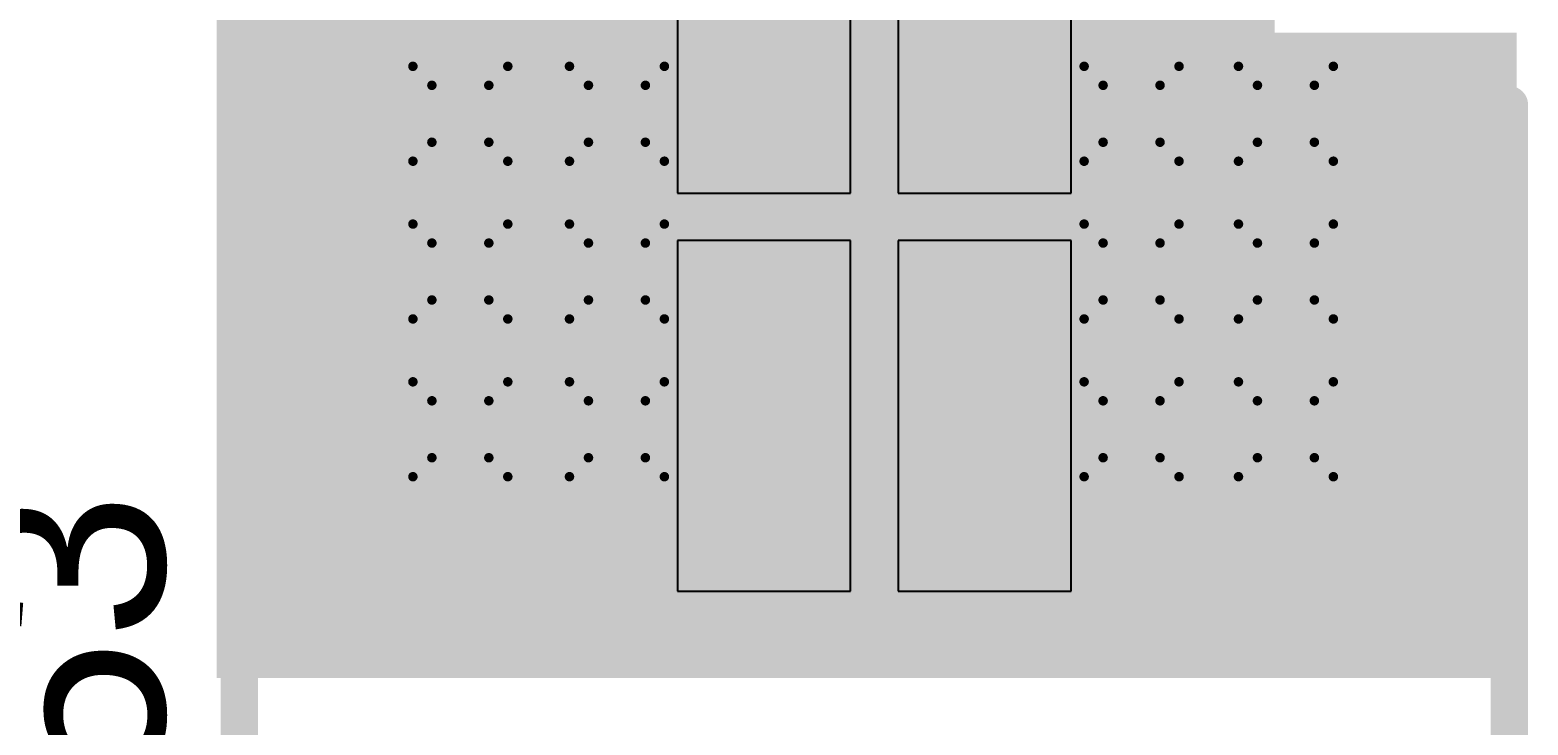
# Model space of a CAD drawing. Header units: inches. Extents: x -0.3 to 9.9, y -0.4 to 5.
# Drawn here: x 0.0566 to 0.3724, y 0.5601 to 0.7066 of the extents above; entities that cross this region are included whole.
import ezdxf

# ---------------------------------------------------------------- set-up
doc = ezdxf.new("R2010")
doc.units = ezdxf.units.IN
doc.header["$MEASUREMENT"] = 0
for name, color, linetype in [('Bottom Layer', 5, 'Continuous'), ('Bottom Solder', 6, 'Continuous'), ('Drill Drawing', 1, 'Continuous'), ('Top Layer', 1, 'Continuous'), ('Top Overlay', 2, 'Continuous'), ('Top Paste', 8, 'Continuous'), ('Top Solder', 216, 'Continuous'), ('Via Holes', 16, 'Continuous')]:
    doc.layers.add(name, color=color, linetype=linetype)
doc.styles.add('Arial', font='', dxfattribs={"height": 0.2})
doc.styles.get('Arial').set_extended_font_data('Arial')

# ---------------------------------------------------------------- blocks, each defined once
blk = doc.blocks.new('25SVPF47M_34')
at = {"layer": 'Top Layer'}
for points in [[(-0.04134, -0.0315), (-0.17913, -0.0315), (-0.17913, 0.0315), (-0.04134, 0.0315)], [(0.17913, -0.0315), (0.04134, -0.0315), (0.04134, 0.0315), (0.17913, 0.0315)]]:
    blk.add_hatch(color=1, dxfattribs=at).paths.add_polyline_path(points)
at = {"layer": 'Top Paste'}
for points in [[(-0.04134, -0.0315), (-0.17913, -0.0315), (-0.17913, 0.0315), (-0.04134, 0.0315)], [(0.17913, -0.0315), (0.04134, -0.0315), (0.04134, 0.0315), (0.17913, 0.0315)]]:
    blk.add_hatch(color=8, dxfattribs=at).paths.add_polyline_path(points)
at = {"layer": 'Top Solder'}
for points in [[(-0.03734, -0.0355), (-0.18313, -0.0355), (-0.18313, 0.0355), (-0.03734, 0.0355)], [(0.18313, -0.0355), (0.03734, -0.0355), (0.03734, 0.0355), (0.18313, 0.0355)]]:
    blk.add_hatch(color=216, dxfattribs=at).paths.add_polyline_path(points)
at = {"layer": 'Top Overlay'}
for points in [[(-0.09449, 0.13386, 0.00787, 0.00787, 0), (-0.13386, 0.09449, 0.00787, 0.00787, 0)], [(-0.09449, 0.13386, 0.00787, 0.00787, 0), (0.13386, 0.13386, 0.00787, 0.00787, 0)], [(0.13386, 0.13386, 0.00787, 0.00787, 0), (0.13386, 0.04626, 0.00787, 0.00787, 0)], [(-0.13386, 0.09449, 0.00787, 0.00787, 0), (-0.13386, 0.04626, 0.00787, 0.00787, 0)], [(-0.153, 0.064, 0.005, 0.005, 0), (-0.153, 0.043, 0.005, 0.005, 0)], [(-0.162, 0.053, 0.005, 0.005, 0), (-0.144, 0.053, 0.005, 0.005, 0)], [(-0.13386, -0.04626, 0.00787, 0.00787, 0), (-0.13386, -0.09449, 0.00787, 0.00787, 0)], [(0.13386, -0.04626, 0.00787, 0.00787, 0), (0.13386, -0.13386, 0.00787, 0.00787, 0)], [(-0.13386, -0.09449, 0.00787, 0.00787, 0), (-0.09449, -0.13386, 0.00787, 0.00787, 0)], [(-0.09449, -0.13386, 0.00787, 0.00787, 0), (0.13386, -0.13386, 0.00787, 0.00787, 0)]]:
    blk.add_lwpolyline(points, format="xyseb", dxfattribs=at)
for points in [[(-0.09646, 0.13386, 0.00394, 0.00394, 1), (-0.09252, 0.13386, 0.00394, 0.00394, 1)], [(-0.09646, 0.13386, 0.00394, 0.00394, 1), (-0.09252, 0.13386, 0.00394, 0.00394, 1)], [(0.13189, 0.13386, 0.00394, 0.00394, 1), (0.13583, 0.13386, 0.00394, 0.00394, 1)], [(0.13189, 0.13386, 0.00394, 0.00394, 1), (0.13583, 0.13386, 0.00394, 0.00394, 1)], [(-0.13583, 0.09449, 0.00394, 0.00394, 1), (-0.13189, 0.09449, 0.00394, 0.00394, 1)], [(-0.13583, 0.09449, 0.00394, 0.00394, 1), (-0.13189, 0.09449, 0.00394, 0.00394, 1)], [(-0.15425, 0.064, 0.0025, 0.0025, 1), (-0.15175, 0.064, 0.0025, 0.0025, 1)], [(-0.16325, 0.053, 0.0025, 0.0025, 1), (-0.16075, 0.053, 0.0025, 0.0025, 1)], [(-0.14525, 0.053, 0.0025, 0.0025, 1), (-0.14275, 0.053, 0.0025, 0.0025, 1)], [(-0.13583, 0.04626, 0.00394, 0.00394, 1), (-0.13189, 0.04626, 0.00394, 0.00394, 1)], [(0.13189, 0.04626, 0.00394, 0.00394, 1), (0.13583, 0.04626, 0.00394, 0.00394, 1)], [(-0.15425, 0.043, 0.0025, 0.0025, 1), (-0.15175, 0.043, 0.0025, 0.0025, 1)], [(-0.13583, -0.04626, 0.00394, 0.00394, 1), (-0.13189, -0.04626, 0.00394, 0.00394, 1)], [(0.13189, -0.04626, 0.00394, 0.00394, 1), (0.13583, -0.04626, 0.00394, 0.00394, 1)], [(-0.13583, -0.09449, 0.00394, 0.00394, 1), (-0.13189, -0.09449, 0.00394, 0.00394, 1)], [(-0.13583, -0.09449, 0.00394, 0.00394, 1), (-0.13189, -0.09449, 0.00394, 0.00394, 1)], [(-0.09646, -0.13386, 0.00394, 0.00394, 1), (-0.09252, -0.13386, 0.00394, 0.00394, 1)], [(-0.09646, -0.13386, 0.00394, 0.00394, 1), (-0.09252, -0.13386, 0.00394, 0.00394, 1)], [(0.13189, -0.13386, 0.00394, 0.00394, 1), (0.13583, -0.13386, 0.00394, 0.00394, 1)], [(0.13189, -0.13386, 0.00394, 0.00394, 1), (0.13583, -0.13386, 0.00394, 0.00394, 1)]]:
    blk.add_lwpolyline(points, format="xyseb", close=True, dxfattribs=at)

msp = doc.modelspace()

# ---------------------------------------------------------------- hatches: boundary and pattern name
at = {"layer": 'Bottom Layer'}
for points in [[(0.099, 0.59795), (0.312, 0.59795), (0.312, 0.74395), (0.099, 0.74395)], [(0.308, 0.59795), (0.349, 0.59795), (0.349, 0.705), (0.308, 0.705)]]:
    msp.add_hatch(color=5, dxfattribs=at).paths.add_polyline_path(points)
h = msp.add_hatch(color=5, dxfattribs=at)
edge = h.paths.add_edge_path()
edge.add_arc((0.14735, 0.68892), 0.01181, 0, 360)
h = msp.add_hatch(color=5, dxfattribs=at)
edge = h.paths.add_edge_path()
edge.add_arc((0.18035, 0.68892), 0.01181, 0, 360)
h = msp.add_hatch(color=5, dxfattribs=at)
edge = h.paths.add_edge_path()
edge.add_arc((0.28882, 0.68892), 0.01181, 0, 360)
h = msp.add_hatch(color=5, dxfattribs=at)
edge = h.paths.add_edge_path()
edge.add_arc((0.32135, 0.68892), 0.01181, 0, 360)
h = msp.add_hatch(color=5, dxfattribs=at)
edge = h.paths.add_edge_path()
edge.add_arc((0.14735, 0.65567), 0.01181, 0, 360)
h = msp.add_hatch(color=5, dxfattribs=at)
edge = h.paths.add_edge_path()
edge.add_arc((0.18035, 0.65567), 0.01181, 0, 360)
h = msp.add_hatch(color=5, dxfattribs=at)
edge = h.paths.add_edge_path()
edge.add_arc((0.28882, 0.65567), 0.01181, 0, 360)
h = msp.add_hatch(color=5, dxfattribs=at)
edge = h.paths.add_edge_path()
edge.add_arc((0.32135, 0.65567), 0.01181, 0, 360)
h = msp.add_hatch(color=5, dxfattribs=at)
edge = h.paths.add_edge_path()
edge.add_arc((0.14735, 0.62242), 0.01181, 0, 360)
h = msp.add_hatch(color=5, dxfattribs=at)
edge = h.paths.add_edge_path()
edge.add_arc((0.18035, 0.62242), 0.01181, 0, 360)
h = msp.add_hatch(color=5, dxfattribs=at)
edge = h.paths.add_edge_path()
edge.add_arc((0.28882, 0.62242), 0.01181, 0, 360)
h = msp.add_hatch(color=5, dxfattribs=at)
edge = h.paths.add_edge_path()
edge.add_arc((0.32135, 0.62242), 0.01181, 0, 360)
at = {"layer": 'Bottom Solder'}
h = msp.add_hatch(color=6, dxfattribs=at)
edge = h.paths.add_edge_path()
edge.add_arc((0.14735, 0.68892), 0.00591, 0, 360)
h = msp.add_hatch(color=6, dxfattribs=at)
edge = h.paths.add_edge_path()
edge.add_arc((0.18035, 0.68892), 0.00591, 0, 360)
h = msp.add_hatch(color=6, dxfattribs=at)
edge = h.paths.add_edge_path()
edge.add_arc((0.28882, 0.68892), 0.00591, 0, 360)
h = msp.add_hatch(color=6, dxfattribs=at)
edge = h.paths.add_edge_path()
edge.add_arc((0.32135, 0.68892), 0.00591, 0, 360)
h = msp.add_hatch(color=6, dxfattribs=at)
edge = h.paths.add_edge_path()
edge.add_arc((0.14735, 0.65567), 0.00591, 0, 360)
h = msp.add_hatch(color=6, dxfattribs=at)
edge = h.paths.add_edge_path()
edge.add_arc((0.18035, 0.65567), 0.00591, 0, 360)
h = msp.add_hatch(color=6, dxfattribs=at)
edge = h.paths.add_edge_path()
edge.add_arc((0.28882, 0.65567), 0.00591, 0, 360)
h = msp.add_hatch(color=6, dxfattribs=at)
edge = h.paths.add_edge_path()
edge.add_arc((0.32135, 0.65567), 0.00591, 0, 360)
h = msp.add_hatch(color=6, dxfattribs=at)
edge = h.paths.add_edge_path()
edge.add_arc((0.14735, 0.62242), 0.00591, 0, 360)
h = msp.add_hatch(color=6, dxfattribs=at)
edge = h.paths.add_edge_path()
edge.add_arc((0.18035, 0.62242), 0.00591, 0, 360)
h = msp.add_hatch(color=6, dxfattribs=at)
edge = h.paths.add_edge_path()
edge.add_arc((0.28882, 0.62242), 0.00591, 0, 360)
h = msp.add_hatch(color=6, dxfattribs=at)
edge = h.paths.add_edge_path()
edge.add_arc((0.32135, 0.62242), 0.00591, 0, 360)
at = {"layer": 'Top Layer'}
for points in [[(0.096, 0.587), (0.319, 0.587), (0.319, 0.74295), (0.096, 0.74295)], [(0.294, 0.596), (0.37, 0.596), (0.37, 0.706), (0.294, 0.706)], [(0.096, 0.57), (0.37, 0.57), (0.37, 0.683), (0.096, 0.683)]]:
    msp.add_hatch(color=1, dxfattribs=at).paths.add_polyline_path(points)
h = msp.add_hatch(color=1, dxfattribs=at)
edge = h.paths.add_edge_path()
edge.add_arc((0.14735, 0.68892), 0.01181, 0, 360)
h = msp.add_hatch(color=1, dxfattribs=at)
edge = h.paths.add_edge_path()
edge.add_arc((0.18035, 0.68892), 0.01181, 0, 360)
h = msp.add_hatch(color=1, dxfattribs=at)
edge = h.paths.add_edge_path()
edge.add_arc((0.28882, 0.68892), 0.01181, 0, 360)
h = msp.add_hatch(color=1, dxfattribs=at)
edge = h.paths.add_edge_path()
edge.add_arc((0.32135, 0.68892), 0.01181, 0, 360)
h = msp.add_hatch(color=1, dxfattribs=at)
edge = h.paths.add_edge_path()
edge.add_arc((0.14735, 0.65567), 0.01181, 0, 360)
h = msp.add_hatch(color=1, dxfattribs=at)
edge = h.paths.add_edge_path()
edge.add_arc((0.18035, 0.65567), 0.01181, 0, 360)
h = msp.add_hatch(color=1, dxfattribs=at)
edge = h.paths.add_edge_path()
edge.add_arc((0.28882, 0.65567), 0.01181, 0, 360)
h = msp.add_hatch(color=1, dxfattribs=at)
edge = h.paths.add_edge_path()
edge.add_arc((0.32135, 0.65567), 0.01181, 0, 360)
h = msp.add_hatch(color=1, dxfattribs=at)
edge = h.paths.add_edge_path()
edge.add_arc((0.14735, 0.62242), 0.01181, 0, 360)
h = msp.add_hatch(color=1, dxfattribs=at)
edge = h.paths.add_edge_path()
edge.add_arc((0.18035, 0.62242), 0.01181, 0, 360)
h = msp.add_hatch(color=1, dxfattribs=at)
edge = h.paths.add_edge_path()
edge.add_arc((0.28882, 0.62242), 0.01181, 0, 360)
h = msp.add_hatch(color=1, dxfattribs=at)
edge = h.paths.add_edge_path()
edge.add_arc((0.32135, 0.62242), 0.01181, 0, 360)
at = {"layer": 'Top Solder'}
h = msp.add_hatch(color=216, dxfattribs=at)
edge = h.paths.add_edge_path()
edge.add_arc((0.14735, 0.68892), 0.00591, 0, 360)
h = msp.add_hatch(color=216, dxfattribs=at)
edge = h.paths.add_edge_path()
edge.add_arc((0.18035, 0.68892), 0.00591, 0, 360)
h = msp.add_hatch(color=216, dxfattribs=at)
edge = h.paths.add_edge_path()
edge.add_arc((0.28882, 0.68892), 0.00591, 0, 360)
h = msp.add_hatch(color=216, dxfattribs=at)
edge = h.paths.add_edge_path()
edge.add_arc((0.32135, 0.68892), 0.00591, 0, 360)
h = msp.add_hatch(color=216, dxfattribs=at)
edge = h.paths.add_edge_path()
edge.add_arc((0.14735, 0.65567), 0.00591, 0, 360)
h = msp.add_hatch(color=216, dxfattribs=at)
edge = h.paths.add_edge_path()
edge.add_arc((0.18035, 0.65567), 0.00591, 0, 360)
h = msp.add_hatch(color=216, dxfattribs=at)
edge = h.paths.add_edge_path()
edge.add_arc((0.28882, 0.65567), 0.00591, 0, 360)
h = msp.add_hatch(color=216, dxfattribs=at)
edge = h.paths.add_edge_path()
edge.add_arc((0.32135, 0.65567), 0.00591, 0, 360)
h = msp.add_hatch(color=216, dxfattribs=at)
edge = h.paths.add_edge_path()
edge.add_arc((0.14735, 0.62242), 0.00591, 0, 360)
h = msp.add_hatch(color=216, dxfattribs=at)
edge = h.paths.add_edge_path()
edge.add_arc((0.18035, 0.62242), 0.00591, 0, 360)
h = msp.add_hatch(color=216, dxfattribs=at)
edge = h.paths.add_edge_path()
edge.add_arc((0.28882, 0.62242), 0.00591, 0, 360)
h = msp.add_hatch(color=216, dxfattribs=at)
edge = h.paths.add_edge_path()
edge.add_arc((0.32135, 0.62242), 0.00591, 0, 360)
at = {"layer": 'Via Holes'}
h = msp.add_hatch(color=7, dxfattribs=at)
edge = h.paths.add_edge_path()
edge.add_arc((0.14735, 0.68892), 0.00591, 0, 360)
h = msp.add_hatch(color=7, dxfattribs=at)
edge = h.paths.add_edge_path()
edge.add_arc((0.18035, 0.68892), 0.00591, 0, 360)
h = msp.add_hatch(color=7, dxfattribs=at)
edge = h.paths.add_edge_path()
edge.add_arc((0.28882, 0.68892), 0.00591, 0, 360)
h = msp.add_hatch(color=7, dxfattribs=at)
edge = h.paths.add_edge_path()
edge.add_arc((0.32135, 0.68892), 0.00591, 0, 360)
h = msp.add_hatch(color=7, dxfattribs=at)
edge = h.paths.add_edge_path()
edge.add_arc((0.14735, 0.65567), 0.00591, 0, 360)
h = msp.add_hatch(color=7, dxfattribs=at)
edge = h.paths.add_edge_path()
edge.add_arc((0.18035, 0.65567), 0.00591, 0, 360)
h = msp.add_hatch(color=7, dxfattribs=at)
edge = h.paths.add_edge_path()
edge.add_arc((0.28882, 0.65567), 0.00591, 0, 360)
h = msp.add_hatch(color=7, dxfattribs=at)
edge = h.paths.add_edge_path()
edge.add_arc((0.32135, 0.65567), 0.00591, 0, 360)
h = msp.add_hatch(color=7, dxfattribs=at)
edge = h.paths.add_edge_path()
edge.add_arc((0.14735, 0.62242), 0.00591, 0, 360)
h = msp.add_hatch(color=7, dxfattribs=at)
edge = h.paths.add_edge_path()
edge.add_arc((0.18035, 0.62242), 0.00591, 0, 360)
h = msp.add_hatch(color=7, dxfattribs=at)
edge = h.paths.add_edge_path()
edge.add_arc((0.28882, 0.62242), 0.00591, 0, 360)
h = msp.add_hatch(color=7, dxfattribs=at)
edge = h.paths.add_edge_path()
edge.add_arc((0.32135, 0.62242), 0.00591, 0, 360)

# ---------------------------------------------------------------- linework, layer by layer
at = {"layer": 'Drill Drawing'}
for points in [[(0.13735, 0.69892, 0.002, 0.002, 0), (0.15735, 0.69892, 0.002, 0.002, 0)], [(0.13735, 0.67892, 0.002, 0.002, 0), (0.13735, 0.69892, 0.002, 0.002, 0)], [(0.15735, 0.67892, 0.002, 0.002, 0), (0.15735, 0.69892, 0.002, 0.002, 0)], [(0.17035, 0.69892, 0.002, 0.002, 0), (0.19035, 0.69892, 0.002, 0.002, 0)], [(0.17035, 0.67892, 0.002, 0.002, 0), (0.17035, 0.69892, 0.002, 0.002, 0)], [(0.19035, 0.67892, 0.002, 0.002, 0), (0.19035, 0.69892, 0.002, 0.002, 0)], [(0.27882, 0.69892, 0.002, 0.002, 0), (0.29882, 0.69892, 0.002, 0.002, 0)], [(0.27882, 0.67892, 0.002, 0.002, 0), (0.27882, 0.69892, 0.002, 0.002, 0)], [(0.29882, 0.67892, 0.002, 0.002, 0), (0.29882, 0.69892, 0.002, 0.002, 0)], [(0.31135, 0.69892, 0.002, 0.002, 0), (0.33135, 0.69892, 0.002, 0.002, 0)], [(0.31135, 0.67892, 0.002, 0.002, 0), (0.31135, 0.69892, 0.002, 0.002, 0)], [(0.33135, 0.67892, 0.002, 0.002, 0), (0.33135, 0.69892, 0.002, 0.002, 0)], [(0.14135, 0.69492, 0.002, 0.002, 0), (0.15335, 0.69492, 0.002, 0.002, 0)], [(0.14135, 0.68292, 0.002, 0.002, 0), (0.14135, 0.69492, 0.002, 0.002, 0)], [(0.15335, 0.68292, 0.002, 0.002, 0), (0.15335, 0.69492, 0.002, 0.002, 0)], [(0.17435, 0.69492, 0.002, 0.002, 0), (0.18635, 0.69492, 0.002, 0.002, 0)], [(0.17435, 0.68292, 0.002, 0.002, 0), (0.17435, 0.69492, 0.002, 0.002, 0)], [(0.18635, 0.68292, 0.002, 0.002, 0), (0.18635, 0.69492, 0.002, 0.002, 0)], [(0.28282, 0.69492, 0.002, 0.002, 0), (0.29482, 0.69492, 0.002, 0.002, 0)], [(0.28282, 0.68292, 0.002, 0.002, 0), (0.28282, 0.69492, 0.002, 0.002, 0)], [(0.29482, 0.68292, 0.002, 0.002, 0), (0.29482, 0.69492, 0.002, 0.002, 0)], [(0.31535, 0.69492, 0.002, 0.002, 0), (0.32735, 0.69492, 0.002, 0.002, 0)], [(0.31535, 0.68292, 0.002, 0.002, 0), (0.31535, 0.69492, 0.002, 0.002, 0)], [(0.32735, 0.68292, 0.002, 0.002, 0), (0.32735, 0.69492, 0.002, 0.002, 0)], [(0.14135, 0.68292, 0.002, 0.002, 0), (0.15335, 0.68292, 0.002, 0.002, 0)], [(0.17435, 0.68292, 0.002, 0.002, 0), (0.18635, 0.68292, 0.002, 0.002, 0)], [(0.28282, 0.68292, 0.002, 0.002, 0), (0.29482, 0.68292, 0.002, 0.002, 0)], [(0.31535, 0.68292, 0.002, 0.002, 0), (0.32735, 0.68292, 0.002, 0.002, 0)], [(0.13735, 0.67892, 0.002, 0.002, 0), (0.15735, 0.67892, 0.002, 0.002, 0)], [(0.17035, 0.67892, 0.002, 0.002, 0), (0.19035, 0.67892, 0.002, 0.002, 0)], [(0.27882, 0.67892, 0.002, 0.002, 0), (0.29882, 0.67892, 0.002, 0.002, 0)], [(0.31135, 0.67892, 0.002, 0.002, 0), (0.33135, 0.67892, 0.002, 0.002, 0)], [(0.13735, 0.66567, 0.002, 0.002, 0), (0.15735, 0.66567, 0.002, 0.002, 0)], [(0.13735, 0.64567, 0.002, 0.002, 0), (0.13735, 0.66567, 0.002, 0.002, 0)], [(0.15735, 0.64567, 0.002, 0.002, 0), (0.15735, 0.66567, 0.002, 0.002, 0)], [(0.17035, 0.66567, 0.002, 0.002, 0), (0.19035, 0.66567, 0.002, 0.002, 0)], [(0.17035, 0.64567, 0.002, 0.002, 0), (0.17035, 0.66567, 0.002, 0.002, 0)], [(0.19035, 0.64567, 0.002, 0.002, 0), (0.19035, 0.66567, 0.002, 0.002, 0)], [(0.27882, 0.66567, 0.002, 0.002, 0), (0.29882, 0.66567, 0.002, 0.002, 0)], [(0.27882, 0.64567, 0.002, 0.002, 0), (0.27882, 0.66567, 0.002, 0.002, 0)], [(0.29882, 0.64567, 0.002, 0.002, 0), (0.29882, 0.66567, 0.002, 0.002, 0)], [(0.31135, 0.66567, 0.002, 0.002, 0), (0.33135, 0.66567, 0.002, 0.002, 0)], [(0.31135, 0.64567, 0.002, 0.002, 0), (0.31135, 0.66567, 0.002, 0.002, 0)], [(0.33135, 0.64567, 0.002, 0.002, 0), (0.33135, 0.66567, 0.002, 0.002, 0)], [(0.14135, 0.66167, 0.002, 0.002, 0), (0.15335, 0.66167, 0.002, 0.002, 0)], [(0.14135, 0.64967, 0.002, 0.002, 0), (0.14135, 0.66167, 0.002, 0.002, 0)], [(0.15335, 0.64967, 0.002, 0.002, 0), (0.15335, 0.66167, 0.002, 0.002, 0)], [(0.17435, 0.66167, 0.002, 0.002, 0), (0.18635, 0.66167, 0.002, 0.002, 0)], [(0.17435, 0.64967, 0.002, 0.002, 0), (0.17435, 0.66167, 0.002, 0.002, 0)], [(0.18635, 0.64967, 0.002, 0.002, 0), (0.18635, 0.66167, 0.002, 0.002, 0)], [(0.28282, 0.66167, 0.002, 0.002, 0), (0.29482, 0.66167, 0.002, 0.002, 0)], [(0.28282, 0.64967, 0.002, 0.002, 0), (0.28282, 0.66167, 0.002, 0.002, 0)], [(0.29482, 0.64967, 0.002, 0.002, 0), (0.29482, 0.66167, 0.002, 0.002, 0)], [(0.31535, 0.66167, 0.002, 0.002, 0), (0.32735, 0.66167, 0.002, 0.002, 0)], [(0.31535, 0.64967, 0.002, 0.002, 0), (0.31535, 0.66167, 0.002, 0.002, 0)], [(0.32735, 0.64967, 0.002, 0.002, 0), (0.32735, 0.66167, 0.002, 0.002, 0)], [(0.14135, 0.64967, 0.002, 0.002, 0), (0.15335, 0.64967, 0.002, 0.002, 0)], [(0.17435, 0.64967, 0.002, 0.002, 0), (0.18635, 0.64967, 0.002, 0.002, 0)], [(0.28282, 0.64967, 0.002, 0.002, 0), (0.29482, 0.64967, 0.002, 0.002, 0)], [(0.31535, 0.64967, 0.002, 0.002, 0), (0.32735, 0.64967, 0.002, 0.002, 0)], [(0.13735, 0.64567, 0.002, 0.002, 0), (0.15735, 0.64567, 0.002, 0.002, 0)], [(0.17035, 0.64567, 0.002, 0.002, 0), (0.19035, 0.64567, 0.002, 0.002, 0)], [(0.27882, 0.64567, 0.002, 0.002, 0), (0.29882, 0.64567, 0.002, 0.002, 0)], [(0.31135, 0.64567, 0.002, 0.002, 0), (0.33135, 0.64567, 0.002, 0.002, 0)], [(0.13735, 0.63242, 0.002, 0.002, 0), (0.15735, 0.63242, 0.002, 0.002, 0)], [(0.13735, 0.61242, 0.002, 0.002, 0), (0.13735, 0.63242, 0.002, 0.002, 0)], [(0.15735, 0.61242, 0.002, 0.002, 0), (0.15735, 0.63242, 0.002, 0.002, 0)], [(0.17035, 0.63242, 0.002, 0.002, 0), (0.19035, 0.63242, 0.002, 0.002, 0)], [(0.17035, 0.61242, 0.002, 0.002, 0), (0.17035, 0.63242, 0.002, 0.002, 0)], [(0.19035, 0.61242, 0.002, 0.002, 0), (0.19035, 0.63242, 0.002, 0.002, 0)], [(0.27882, 0.63242, 0.002, 0.002, 0), (0.29882, 0.63242, 0.002, 0.002, 0)], [(0.27882, 0.61242, 0.002, 0.002, 0), (0.27882, 0.63242, 0.002, 0.002, 0)], [(0.29882, 0.61242, 0.002, 0.002, 0), (0.29882, 0.63242, 0.002, 0.002, 0)], [(0.31135, 0.63242, 0.002, 0.002, 0), (0.33135, 0.63242, 0.002, 0.002, 0)], [(0.31135, 0.61242, 0.002, 0.002, 0), (0.31135, 0.63242, 0.002, 0.002, 0)], [(0.33135, 0.61242, 0.002, 0.002, 0), (0.33135, 0.63242, 0.002, 0.002, 0)], [(0.14135, 0.62842, 0.002, 0.002, 0), (0.15335, 0.62842, 0.002, 0.002, 0)], [(0.14135, 0.61642, 0.002, 0.002, 0), (0.14135, 0.62842, 0.002, 0.002, 0)], [(0.15335, 0.61642, 0.002, 0.002, 0), (0.15335, 0.62842, 0.002, 0.002, 0)], [(0.17435, 0.62842, 0.002, 0.002, 0), (0.18635, 0.62842, 0.002, 0.002, 0)], [(0.17435, 0.61642, 0.002, 0.002, 0), (0.17435, 0.62842, 0.002, 0.002, 0)], [(0.18635, 0.61642, 0.002, 0.002, 0), (0.18635, 0.62842, 0.002, 0.002, 0)], [(0.28282, 0.62842, 0.002, 0.002, 0), (0.29482, 0.62842, 0.002, 0.002, 0)], [(0.28282, 0.61642, 0.002, 0.002, 0), (0.28282, 0.62842, 0.002, 0.002, 0)], [(0.29482, 0.61642, 0.002, 0.002, 0), (0.29482, 0.62842, 0.002, 0.002, 0)], [(0.31535, 0.62842, 0.002, 0.002, 0), (0.32735, 0.62842, 0.002, 0.002, 0)], [(0.31535, 0.61642, 0.002, 0.002, 0), (0.31535, 0.62842, 0.002, 0.002, 0)], [(0.32735, 0.61642, 0.002, 0.002, 0), (0.32735, 0.62842, 0.002, 0.002, 0)], [(0.14135, 0.61642, 0.002, 0.002, 0), (0.15335, 0.61642, 0.002, 0.002, 0)], [(0.17435, 0.61642, 0.002, 0.002, 0), (0.18635, 0.61642, 0.002, 0.002, 0)], [(0.28282, 0.61642, 0.002, 0.002, 0), (0.29482, 0.61642, 0.002, 0.002, 0)], [(0.31535, 0.61642, 0.002, 0.002, 0), (0.32735, 0.61642, 0.002, 0.002, 0)], [(0.13735, 0.61242, 0.002, 0.002, 0), (0.15735, 0.61242, 0.002, 0.002, 0)], [(0.17035, 0.61242, 0.002, 0.002, 0), (0.19035, 0.61242, 0.002, 0.002, 0)], [(0.27882, 0.61242, 0.002, 0.002, 0), (0.29882, 0.61242, 0.002, 0.002, 0)], [(0.31135, 0.61242, 0.002, 0.002, 0), (0.33135, 0.61242, 0.002, 0.002, 0)]]:
    msp.add_lwpolyline(points, format="xyseb", dxfattribs=at)
for points in [[(0.13685, 0.69892, 0.001, 0.001, 1), (0.13785, 0.69892, 0.001, 0.001, 1)], [(0.13685, 0.69892, 0.001, 0.001, 1), (0.13785, 0.69892, 0.001, 0.001, 1)], [(0.15685, 0.69892, 0.001, 0.001, 1), (0.15785, 0.69892, 0.001, 0.001, 1)], [(0.15685, 0.69892, 0.001, 0.001, 1), (0.15785, 0.69892, 0.001, 0.001, 1)], [(0.16985, 0.69892, 0.001, 0.001, 1), (0.17085, 0.69892, 0.001, 0.001, 1)], [(0.16985, 0.69892, 0.001, 0.001, 1), (0.17085, 0.69892, 0.001, 0.001, 1)], [(0.18985, 0.69892, 0.001, 0.001, 1), (0.19085, 0.69892, 0.001, 0.001, 1)], [(0.18985, 0.69892, 0.001, 0.001, 1), (0.19085, 0.69892, 0.001, 0.001, 1)], [(0.27832, 0.69892, 0.001, 0.001, 1), (0.27932, 0.69892, 0.001, 0.001, 1)], [(0.27832, 0.69892, 0.001, 0.001, 1), (0.27932, 0.69892, 0.001, 0.001, 1)], [(0.29832, 0.69892, 0.001, 0.001, 1), (0.29932, 0.69892, 0.001, 0.001, 1)], [(0.29832, 0.69892, 0.001, 0.001, 1), (0.29932, 0.69892, 0.001, 0.001, 1)], [(0.31085, 0.69892, 0.001, 0.001, 1), (0.31185, 0.69892, 0.001, 0.001, 1)], [(0.31085, 0.69892, 0.001, 0.001, 1), (0.31185, 0.69892, 0.001, 0.001, 1)], [(0.33085, 0.69892, 0.001, 0.001, 1), (0.33185, 0.69892, 0.001, 0.001, 1)], [(0.33085, 0.69892, 0.001, 0.001, 1), (0.33185, 0.69892, 0.001, 0.001, 1)], [(0.14085, 0.69492, 0.001, 0.001, 1), (0.14185, 0.69492, 0.001, 0.001, 1)], [(0.14085, 0.69492, 0.001, 0.001, 1), (0.14185, 0.69492, 0.001, 0.001, 1)], [(0.15285, 0.69492, 0.001, 0.001, 1), (0.15385, 0.69492, 0.001, 0.001, 1)], [(0.15285, 0.69492, 0.001, 0.001, 1), (0.15385, 0.69492, 0.001, 0.001, 1)], [(0.17385, 0.69492, 0.001, 0.001, 1), (0.17485, 0.69492, 0.001, 0.001, 1)], [(0.17385, 0.69492, 0.001, 0.001, 1), (0.17485, 0.69492, 0.001, 0.001, 1)], [(0.18585, 0.69492, 0.001, 0.001, 1), (0.18685, 0.69492, 0.001, 0.001, 1)], [(0.18585, 0.69492, 0.001, 0.001, 1), (0.18685, 0.69492, 0.001, 0.001, 1)], [(0.28232, 0.69492, 0.001, 0.001, 1), (0.28332, 0.69492, 0.001, 0.001, 1)], [(0.28232, 0.69492, 0.001, 0.001, 1), (0.28332, 0.69492, 0.001, 0.001, 1)], [(0.29432, 0.69492, 0.001, 0.001, 1), (0.29532, 0.69492, 0.001, 0.001, 1)], [(0.29432, 0.69492, 0.001, 0.001, 1), (0.29532, 0.69492, 0.001, 0.001, 1)], [(0.31485, 0.69492, 0.001, 0.001, 1), (0.31585, 0.69492, 0.001, 0.001, 1)], [(0.31485, 0.69492, 0.001, 0.001, 1), (0.31585, 0.69492, 0.001, 0.001, 1)], [(0.32685, 0.69492, 0.001, 0.001, 1), (0.32785, 0.69492, 0.001, 0.001, 1)], [(0.32685, 0.69492, 0.001, 0.001, 1), (0.32785, 0.69492, 0.001, 0.001, 1)], [(0.14085, 0.68292, 0.001, 0.001, 1), (0.14185, 0.68292, 0.001, 0.001, 1)], [(0.14085, 0.68292, 0.001, 0.001, 1), (0.14185, 0.68292, 0.001, 0.001, 1)], [(0.15285, 0.68292, 0.001, 0.001, 1), (0.15385, 0.68292, 0.001, 0.001, 1)], [(0.15285, 0.68292, 0.001, 0.001, 1), (0.15385, 0.68292, 0.001, 0.001, 1)], [(0.17385, 0.68292, 0.001, 0.001, 1), (0.17485, 0.68292, 0.001, 0.001, 1)], [(0.17385, 0.68292, 0.001, 0.001, 1), (0.17485, 0.68292, 0.001, 0.001, 1)], [(0.18585, 0.68292, 0.001, 0.001, 1), (0.18685, 0.68292, 0.001, 0.001, 1)], [(0.18585, 0.68292, 0.001, 0.001, 1), (0.18685, 0.68292, 0.001, 0.001, 1)], [(0.28232, 0.68292, 0.001, 0.001, 1), (0.28332, 0.68292, 0.001, 0.001, 1)], [(0.28232, 0.68292, 0.001, 0.001, 1), (0.28332, 0.68292, 0.001, 0.001, 1)], [(0.29432, 0.68292, 0.001, 0.001, 1), (0.29532, 0.68292, 0.001, 0.001, 1)], [(0.29432, 0.68292, 0.001, 0.001, 1), (0.29532, 0.68292, 0.001, 0.001, 1)], [(0.31485, 0.68292, 0.001, 0.001, 1), (0.31585, 0.68292, 0.001, 0.001, 1)], [(0.31485, 0.68292, 0.001, 0.001, 1), (0.31585, 0.68292, 0.001, 0.001, 1)], [(0.32685, 0.68292, 0.001, 0.001, 1), (0.32785, 0.68292, 0.001, 0.001, 1)], [(0.32685, 0.68292, 0.001, 0.001, 1), (0.32785, 0.68292, 0.001, 0.001, 1)], [(0.13685, 0.67892, 0.001, 0.001, 1), (0.13785, 0.67892, 0.001, 0.001, 1)], [(0.13685, 0.67892, 0.001, 0.001, 1), (0.13785, 0.67892, 0.001, 0.001, 1)], [(0.15685, 0.67892, 0.001, 0.001, 1), (0.15785, 0.67892, 0.001, 0.001, 1)], [(0.15685, 0.67892, 0.001, 0.001, 1), (0.15785, 0.67892, 0.001, 0.001, 1)], [(0.16985, 0.67892, 0.001, 0.001, 1), (0.17085, 0.67892, 0.001, 0.001, 1)], [(0.16985, 0.67892, 0.001, 0.001, 1), (0.17085, 0.67892, 0.001, 0.001, 1)], [(0.18985, 0.67892, 0.001, 0.001, 1), (0.19085, 0.67892, 0.001, 0.001, 1)], [(0.18985, 0.67892, 0.001, 0.001, 1), (0.19085, 0.67892, 0.001, 0.001, 1)], [(0.27832, 0.67892, 0.001, 0.001, 1), (0.27932, 0.67892, 0.001, 0.001, 1)], [(0.27832, 0.67892, 0.001, 0.001, 1), (0.27932, 0.67892, 0.001, 0.001, 1)], [(0.29832, 0.67892, 0.001, 0.001, 1), (0.29932, 0.67892, 0.001, 0.001, 1)], [(0.29832, 0.67892, 0.001, 0.001, 1), (0.29932, 0.67892, 0.001, 0.001, 1)], [(0.31085, 0.67892, 0.001, 0.001, 1), (0.31185, 0.67892, 0.001, 0.001, 1)], [(0.31085, 0.67892, 0.001, 0.001, 1), (0.31185, 0.67892, 0.001, 0.001, 1)], [(0.33085, 0.67892, 0.001, 0.001, 1), (0.33185, 0.67892, 0.001, 0.001, 1)], [(0.33085, 0.67892, 0.001, 0.001, 1), (0.33185, 0.67892, 0.001, 0.001, 1)], [(0.13685, 0.66567, 0.001, 0.001, 1), (0.13785, 0.66567, 0.001, 0.001, 1)], [(0.13685, 0.66567, 0.001, 0.001, 1), (0.13785, 0.66567, 0.001, 0.001, 1)], [(0.15685, 0.66567, 0.001, 0.001, 1), (0.15785, 0.66567, 0.001, 0.001, 1)], [(0.15685, 0.66567, 0.001, 0.001, 1), (0.15785, 0.66567, 0.001, 0.001, 1)], [(0.16985, 0.66567, 0.001, 0.001, 1), (0.17085, 0.66567, 0.001, 0.001, 1)], [(0.16985, 0.66567, 0.001, 0.001, 1), (0.17085, 0.66567, 0.001, 0.001, 1)], [(0.18985, 0.66567, 0.001, 0.001, 1), (0.19085, 0.66567, 0.001, 0.001, 1)], [(0.18985, 0.66567, 0.001, 0.001, 1), (0.19085, 0.66567, 0.001, 0.001, 1)], [(0.27832, 0.66567, 0.001, 0.001, 1), (0.27932, 0.66567, 0.001, 0.001, 1)], [(0.27832, 0.66567, 0.001, 0.001, 1), (0.27932, 0.66567, 0.001, 0.001, 1)], [(0.29832, 0.66567, 0.001, 0.001, 1), (0.29932, 0.66567, 0.001, 0.001, 1)], [(0.29832, 0.66567, 0.001, 0.001, 1), (0.29932, 0.66567, 0.001, 0.001, 1)], [(0.31085, 0.66567, 0.001, 0.001, 1), (0.31185, 0.66567, 0.001, 0.001, 1)], [(0.31085, 0.66567, 0.001, 0.001, 1), (0.31185, 0.66567, 0.001, 0.001, 1)], [(0.33085, 0.66567, 0.001, 0.001, 1), (0.33185, 0.66567, 0.001, 0.001, 1)], [(0.33085, 0.66567, 0.001, 0.001, 1), (0.33185, 0.66567, 0.001, 0.001, 1)], [(0.14085, 0.66167, 0.001, 0.001, 1), (0.14185, 0.66167, 0.001, 0.001, 1)], [(0.14085, 0.66167, 0.001, 0.001, 1), (0.14185, 0.66167, 0.001, 0.001, 1)], [(0.15285, 0.66167, 0.001, 0.001, 1), (0.15385, 0.66167, 0.001, 0.001, 1)], [(0.15285, 0.66167, 0.001, 0.001, 1), (0.15385, 0.66167, 0.001, 0.001, 1)], [(0.17385, 0.66167, 0.001, 0.001, 1), (0.17485, 0.66167, 0.001, 0.001, 1)], [(0.17385, 0.66167, 0.001, 0.001, 1), (0.17485, 0.66167, 0.001, 0.001, 1)], [(0.18585, 0.66167, 0.001, 0.001, 1), (0.18685, 0.66167, 0.001, 0.001, 1)], [(0.18585, 0.66167, 0.001, 0.001, 1), (0.18685, 0.66167, 0.001, 0.001, 1)], [(0.28232, 0.66167, 0.001, 0.001, 1), (0.28332, 0.66167, 0.001, 0.001, 1)], [(0.28232, 0.66167, 0.001, 0.001, 1), (0.28332, 0.66167, 0.001, 0.001, 1)], [(0.29432, 0.66167, 0.001, 0.001, 1), (0.29532, 0.66167, 0.001, 0.001, 1)], [(0.29432, 0.66167, 0.001, 0.001, 1), (0.29532, 0.66167, 0.001, 0.001, 1)], [(0.31485, 0.66167, 0.001, 0.001, 1), (0.31585, 0.66167, 0.001, 0.001, 1)], [(0.31485, 0.66167, 0.001, 0.001, 1), (0.31585, 0.66167, 0.001, 0.001, 1)], [(0.32685, 0.66167, 0.001, 0.001, 1), (0.32785, 0.66167, 0.001, 0.001, 1)], [(0.32685, 0.66167, 0.001, 0.001, 1), (0.32785, 0.66167, 0.001, 0.001, 1)], [(0.14085, 0.64967, 0.001, 0.001, 1), (0.14185, 0.64967, 0.001, 0.001, 1)], [(0.14085, 0.64967, 0.001, 0.001, 1), (0.14185, 0.64967, 0.001, 0.001, 1)], [(0.15285, 0.64967, 0.001, 0.001, 1), (0.15385, 0.64967, 0.001, 0.001, 1)], [(0.15285, 0.64967, 0.001, 0.001, 1), (0.15385, 0.64967, 0.001, 0.001, 1)], [(0.17385, 0.64967, 0.001, 0.001, 1), (0.17485, 0.64967, 0.001, 0.001, 1)], [(0.17385, 0.64967, 0.001, 0.001, 1), (0.17485, 0.64967, 0.001, 0.001, 1)], [(0.18585, 0.64967, 0.001, 0.001, 1), (0.18685, 0.64967, 0.001, 0.001, 1)], [(0.18585, 0.64967, 0.001, 0.001, 1), (0.18685, 0.64967, 0.001, 0.001, 1)], [(0.28232, 0.64967, 0.001, 0.001, 1), (0.28332, 0.64967, 0.001, 0.001, 1)], [(0.28232, 0.64967, 0.001, 0.001, 1), (0.28332, 0.64967, 0.001, 0.001, 1)], [(0.29432, 0.64967, 0.001, 0.001, 1), (0.29532, 0.64967, 0.001, 0.001, 1)], [(0.29432, 0.64967, 0.001, 0.001, 1), (0.29532, 0.64967, 0.001, 0.001, 1)], [(0.31485, 0.64967, 0.001, 0.001, 1), (0.31585, 0.64967, 0.001, 0.001, 1)], [(0.31485, 0.64967, 0.001, 0.001, 1), (0.31585, 0.64967, 0.001, 0.001, 1)], [(0.32685, 0.64967, 0.001, 0.001, 1), (0.32785, 0.64967, 0.001, 0.001, 1)], [(0.32685, 0.64967, 0.001, 0.001, 1), (0.32785, 0.64967, 0.001, 0.001, 1)], [(0.13685, 0.64567, 0.001, 0.001, 1), (0.13785, 0.64567, 0.001, 0.001, 1)], [(0.13685, 0.64567, 0.001, 0.001, 1), (0.13785, 0.64567, 0.001, 0.001, 1)], [(0.15685, 0.64567, 0.001, 0.001, 1), (0.15785, 0.64567, 0.001, 0.001, 1)], [(0.15685, 0.64567, 0.001, 0.001, 1), (0.15785, 0.64567, 0.001, 0.001, 1)], [(0.16985, 0.64567, 0.001, 0.001, 1), (0.17085, 0.64567, 0.001, 0.001, 1)], [(0.16985, 0.64567, 0.001, 0.001, 1), (0.17085, 0.64567, 0.001, 0.001, 1)], [(0.18985, 0.64567, 0.001, 0.001, 1), (0.19085, 0.64567, 0.001, 0.001, 1)], [(0.18985, 0.64567, 0.001, 0.001, 1), (0.19085, 0.64567, 0.001, 0.001, 1)], [(0.27832, 0.64567, 0.001, 0.001, 1), (0.27932, 0.64567, 0.001, 0.001, 1)], [(0.27832, 0.64567, 0.001, 0.001, 1), (0.27932, 0.64567, 0.001, 0.001, 1)], [(0.29832, 0.64567, 0.001, 0.001, 1), (0.29932, 0.64567, 0.001, 0.001, 1)], [(0.29832, 0.64567, 0.001, 0.001, 1), (0.29932, 0.64567, 0.001, 0.001, 1)], [(0.31085, 0.64567, 0.001, 0.001, 1), (0.31185, 0.64567, 0.001, 0.001, 1)], [(0.31085, 0.64567, 0.001, 0.001, 1), (0.31185, 0.64567, 0.001, 0.001, 1)], [(0.33085, 0.64567, 0.001, 0.001, 1), (0.33185, 0.64567, 0.001, 0.001, 1)], [(0.33085, 0.64567, 0.001, 0.001, 1), (0.33185, 0.64567, 0.001, 0.001, 1)], [(0.13685, 0.63242, 0.001, 0.001, 1), (0.13785, 0.63242, 0.001, 0.001, 1)], [(0.13685, 0.63242, 0.001, 0.001, 1), (0.13785, 0.63242, 0.001, 0.001, 1)], [(0.15685, 0.63242, 0.001, 0.001, 1), (0.15785, 0.63242, 0.001, 0.001, 1)], [(0.15685, 0.63242, 0.001, 0.001, 1), (0.15785, 0.63242, 0.001, 0.001, 1)], [(0.16985, 0.63242, 0.001, 0.001, 1), (0.17085, 0.63242, 0.001, 0.001, 1)], [(0.16985, 0.63242, 0.001, 0.001, 1), (0.17085, 0.63242, 0.001, 0.001, 1)], [(0.18985, 0.63242, 0.001, 0.001, 1), (0.19085, 0.63242, 0.001, 0.001, 1)], [(0.18985, 0.63242, 0.001, 0.001, 1), (0.19085, 0.63242, 0.001, 0.001, 1)], [(0.27832, 0.63242, 0.001, 0.001, 1), (0.27932, 0.63242, 0.001, 0.001, 1)], [(0.27832, 0.63242, 0.001, 0.001, 1), (0.27932, 0.63242, 0.001, 0.001, 1)], [(0.29832, 0.63242, 0.001, 0.001, 1), (0.29932, 0.63242, 0.001, 0.001, 1)], [(0.29832, 0.63242, 0.001, 0.001, 1), (0.29932, 0.63242, 0.001, 0.001, 1)], [(0.31085, 0.63242, 0.001, 0.001, 1), (0.31185, 0.63242, 0.001, 0.001, 1)], [(0.31085, 0.63242, 0.001, 0.001, 1), (0.31185, 0.63242, 0.001, 0.001, 1)], [(0.33085, 0.63242, 0.001, 0.001, 1), (0.33185, 0.63242, 0.001, 0.001, 1)], [(0.33085, 0.63242, 0.001, 0.001, 1), (0.33185, 0.63242, 0.001, 0.001, 1)], [(0.14085, 0.62842, 0.001, 0.001, 1), (0.14185, 0.62842, 0.001, 0.001, 1)], [(0.14085, 0.62842, 0.001, 0.001, 1), (0.14185, 0.62842, 0.001, 0.001, 1)], [(0.15285, 0.62842, 0.001, 0.001, 1), (0.15385, 0.62842, 0.001, 0.001, 1)], [(0.15285, 0.62842, 0.001, 0.001, 1), (0.15385, 0.62842, 0.001, 0.001, 1)], [(0.17385, 0.62842, 0.001, 0.001, 1), (0.17485, 0.62842, 0.001, 0.001, 1)], [(0.17385, 0.62842, 0.001, 0.001, 1), (0.17485, 0.62842, 0.001, 0.001, 1)], [(0.18585, 0.62842, 0.001, 0.001, 1), (0.18685, 0.62842, 0.001, 0.001, 1)], [(0.18585, 0.62842, 0.001, 0.001, 1), (0.18685, 0.62842, 0.001, 0.001, 1)], [(0.28232, 0.62842, 0.001, 0.001, 1), (0.28332, 0.62842, 0.001, 0.001, 1)], [(0.28232, 0.62842, 0.001, 0.001, 1), (0.28332, 0.62842, 0.001, 0.001, 1)], [(0.29432, 0.62842, 0.001, 0.001, 1), (0.29532, 0.62842, 0.001, 0.001, 1)], [(0.29432, 0.62842, 0.001, 0.001, 1), (0.29532, 0.62842, 0.001, 0.001, 1)], [(0.31485, 0.62842, 0.001, 0.001, 1), (0.31585, 0.62842, 0.001, 0.001, 1)], [(0.31485, 0.62842, 0.001, 0.001, 1), (0.31585, 0.62842, 0.001, 0.001, 1)], [(0.32685, 0.62842, 0.001, 0.001, 1), (0.32785, 0.62842, 0.001, 0.001, 1)], [(0.32685, 0.62842, 0.001, 0.001, 1), (0.32785, 0.62842, 0.001, 0.001, 1)], [(0.14085, 0.61642, 0.001, 0.001, 1), (0.14185, 0.61642, 0.001, 0.001, 1)], [(0.14085, 0.61642, 0.001, 0.001, 1), (0.14185, 0.61642, 0.001, 0.001, 1)], [(0.15285, 0.61642, 0.001, 0.001, 1), (0.15385, 0.61642, 0.001, 0.001, 1)], [(0.15285, 0.61642, 0.001, 0.001, 1), (0.15385, 0.61642, 0.001, 0.001, 1)], [(0.17385, 0.61642, 0.001, 0.001, 1), (0.17485, 0.61642, 0.001, 0.001, 1)], [(0.17385, 0.61642, 0.001, 0.001, 1), (0.17485, 0.61642, 0.001, 0.001, 1)], [(0.18585, 0.61642, 0.001, 0.001, 1), (0.18685, 0.61642, 0.001, 0.001, 1)], [(0.18585, 0.61642, 0.001, 0.001, 1), (0.18685, 0.61642, 0.001, 0.001, 1)], [(0.28232, 0.61642, 0.001, 0.001, 1), (0.28332, 0.61642, 0.001, 0.001, 1)], [(0.28232, 0.61642, 0.001, 0.001, 1), (0.28332, 0.61642, 0.001, 0.001, 1)], [(0.29432, 0.61642, 0.001, 0.001, 1), (0.29532, 0.61642, 0.001, 0.001, 1)], [(0.29432, 0.61642, 0.001, 0.001, 1), (0.29532, 0.61642, 0.001, 0.001, 1)], [(0.31485, 0.61642, 0.001, 0.001, 1), (0.31585, 0.61642, 0.001, 0.001, 1)], [(0.31485, 0.61642, 0.001, 0.001, 1), (0.31585, 0.61642, 0.001, 0.001, 1)], [(0.32685, 0.61642, 0.001, 0.001, 1), (0.32785, 0.61642, 0.001, 0.001, 1)], [(0.32685, 0.61642, 0.001, 0.001, 1), (0.32785, 0.61642, 0.001, 0.001, 1)], [(0.13685, 0.61242, 0.001, 0.001, 1), (0.13785, 0.61242, 0.001, 0.001, 1)], [(0.13685, 0.61242, 0.001, 0.001, 1), (0.13785, 0.61242, 0.001, 0.001, 1)], [(0.15685, 0.61242, 0.001, 0.001, 1), (0.15785, 0.61242, 0.001, 0.001, 1)], [(0.15685, 0.61242, 0.001, 0.001, 1), (0.15785, 0.61242, 0.001, 0.001, 1)], [(0.16985, 0.61242, 0.001, 0.001, 1), (0.17085, 0.61242, 0.001, 0.001, 1)], [(0.16985, 0.61242, 0.001, 0.001, 1), (0.17085, 0.61242, 0.001, 0.001, 1)], [(0.18985, 0.61242, 0.001, 0.001, 1), (0.19085, 0.61242, 0.001, 0.001, 1)], [(0.18985, 0.61242, 0.001, 0.001, 1), (0.19085, 0.61242, 0.001, 0.001, 1)], [(0.27832, 0.61242, 0.001, 0.001, 1), (0.27932, 0.61242, 0.001, 0.001, 1)], [(0.27832, 0.61242, 0.001, 0.001, 1), (0.27932, 0.61242, 0.001, 0.001, 1)], [(0.29832, 0.61242, 0.001, 0.001, 1), (0.29932, 0.61242, 0.001, 0.001, 1)], [(0.29832, 0.61242, 0.001, 0.001, 1), (0.29932, 0.61242, 0.001, 0.001, 1)], [(0.31085, 0.61242, 0.001, 0.001, 1), (0.31185, 0.61242, 0.001, 0.001, 1)], [(0.31085, 0.61242, 0.001, 0.001, 1), (0.31185, 0.61242, 0.001, 0.001, 1)], [(0.33085, 0.61242, 0.001, 0.001, 1), (0.33185, 0.61242, 0.001, 0.001, 1)], [(0.33085, 0.61242, 0.001, 0.001, 1), (0.33185, 0.61242, 0.001, 0.001, 1)]]:
    msp.add_lwpolyline(points, format="xyseb", close=True, dxfattribs=at)
at = {"layer": 'Top Layer'}
for p, q in [((0.19309, 0.74608), (0.19309, 0.67218)), ((0.22959, 0.67218), (0.22959, 0.74608)), ((0.23959, 0.74608), (0.23959, 0.67218)), ((0.27608, 0.67218), (0.27608, 0.74608)), ((0.19309, 0.67218), (0.22959, 0.67218)), ((0.23959, 0.67218), (0.27608, 0.67218)), ((0.22959, 0.66218), (0.19309, 0.66218)), ((0.19309, 0.66218), (0.19309, 0.58829)), ((0.22959, 0.58829), (0.22959, 0.66218)), ((0.27608, 0.66218), (0.23959, 0.66218)), ((0.23959, 0.66218), (0.23959, 0.58829)), ((0.27608, 0.58829), (0.27608, 0.66218)), ((0.19309, 0.58829), (0.22959, 0.58829)), ((0.23959, 0.58829), (0.27608, 0.58829))]:
    msp.add_line(p, q, dxfattribs=at)

# ---------------------------------------------------------------- block references
at = {"rotation": 90}
msp.add_blockref('25SVPF47M_34', (0.23459, 0.55695), dxfattribs=at)

# ---------------------------------------------------------------- texts
at = {"layer": 'Top Overlay', "style": 'Arial'}
msp.add_text('C53', height=0.04, rotation=90, dxfattribs=at).set_placement((0.08499, 0.50668))

doc.saveas('drawing.dxf')
